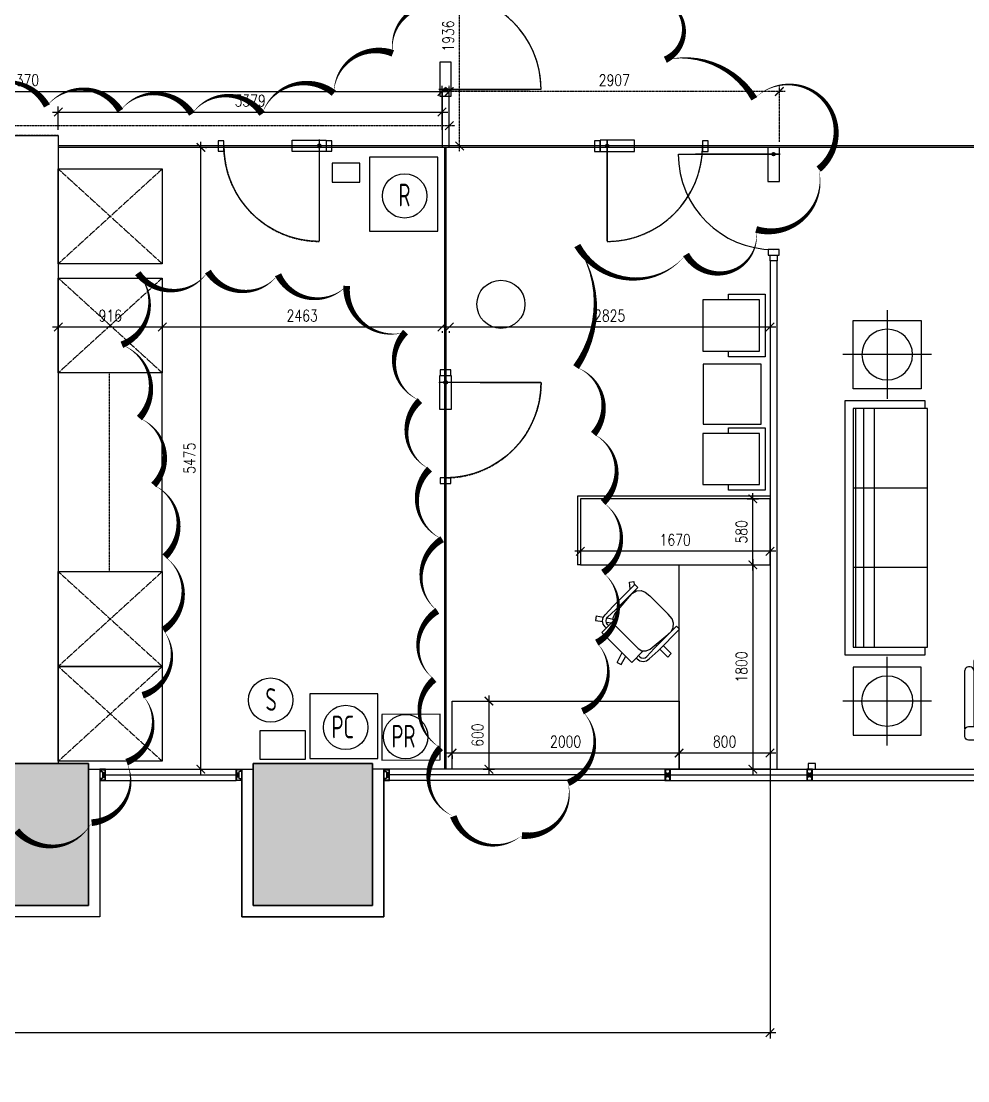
# Model space of a CAD drawing. Header units: millimetres. Extents: x 489570 to 664474, y -400689 to -233120.
# Drawn here: x 550442 to 558778, y -294593 to -285264 of the extents above; entities that cross this region are included whole.
import ezdxf

# ---------------------------------------------------------------- set-up
doc = ezdxf.new("R2010")
doc.units = ezdxf.units.MM
doc.header["$LTSCALE"] = 10
doc.header["$MEASUREMENT"] = 0
doc.linetypes.add('HIDDEN', pattern=[0.375, 0.25, -0.125])
for name, color, linetype in [('03AFP', 2, 'Continuous'), ('06ADS', 6, 'Continuous'), ('06APP', 1, 'HIDDEN'), ('07APP', 7, 'Continuous'), ('XREF BB LVL 3$0$DIMFUR-IN', 1, 'Continuous'), ('XREF BB LVL 3$0$X-WTC3-Level 3 segmented$0$COL', 7, 'Continuous'), ('XREF BB LVL 3$0$X-WTC3-Level 3 segmented$0$DMS', 7, 'Continuous'), ('XREF BB LVL 3$0$X-WTC3-Level 3 segmented$0$DOOR', 2, 'Continuous'), ('XREF BB LVL 3$0$X-WTC3-Level 3 segmented$0$HAT', 251, 'Continuous'), ('XREF BB LVL 3$0$X-WTC3-Level 3 segmented$0$WAL', 7, 'Continuous'), ('XREF WTC3 FPPP MAY09 1$0$PAR-low', 8, 'Continuous'), ('XREF WTC3 FPPP MAY09 1$0$X-WTC3-Level 3 segmented$0$PAR-FUL', 2, 'Continuous')]:
    doc.layers.add(name, color=color, linetype=linetype)
doc.styles.add('DIM', font='ROMANS.shx', dxfattribs={"width": 0.8})
doc.styles.add('XREF WTC3 FPPP MAY09 1$0$PTI', font='archstyl.shx', dxfattribs={"width": 0.75})
doc.dimstyles.new('DIM 50', dxfattribs={"dimscale": 50, "dimtxt": 2, "dimasz": 1.5, "dimexe": 1, "dimexo": 1, "dimgap": 1, "dimtad": 1, "dimdec": 0, "dimzin": 0, "dimdsep": 46, "dimtxsty": 'DIM', "dimblk": 'ARCHTICK', "dimcen": 0.09, "dimdle": 1, "dimclrd": 9, "dimclre": 9, "dimclrt": 3, "dimadec": 0, "dimazin": 0, "dimtfac": 1, "dimtdec": 0, "dimtix": 1, "dimtmove": 2, "dimatfit": 3, "dimldrblk": 'DOT', "dimfxl": 2, "dimtolj": 1, "dimtzin": 0, "dimarcsym": 0})

# ---------------------------------------------------------------- blocks, each defined once
blk = doc.blocks.new('XREF WTC3 FPPP MAY09 1$0$SOFA3')
at = {"color": 0, "linetype": 'ByBlock'}
for p, q in [((1050, 723.3), (-1050, 723.3)), ((-1050, 723.3), (-1050, 700)), ((-350, 723.3), (-350, 70)), ((350, 723.3), (350, 70)), ((1050, 700), (1050, 723.3)), ((1050, 256.7), (-1050, 256.7)), ((1050, 163.3), (-1050, 163.3)), ((1050, 93.3), (-1050, 93.3))]:
    blk.add_line(p, q, dxfattribs=at)
blk.add_lwpolyline([(1120, 700), (1120, 0), (-1120, 0), (-1120, 700), (-1050, 700), (-1050, 70), (1050, 70), (1050, 700)], close=True, dxfattribs=at)
blk = doc.blocks.new('XREF WTC3 FPPP MAY09 1$0$SF1')
at = {"layer": '03AFP', "linetype": 'ByBlock'}
for p, q in [((129.7, 368.3), (-293.6, 658.2)), ((-391.6, 631.7), (70.5, 315.3)), ((-391.6, 631.7), (70.5, 315.3)), ((-730.6, 136.6), (-268.5, -179.8)), ((-296.5, -254.2), (-719.8, 35.6))]:
    blk.add_line(p, q, dxfattribs=at)
at = {"layer": '03AFP'}
for p, q in [((-345.6, 638.9), (-338.1, 649.8)), ((-720.7, 91), (-728.1, 80.1))]:
    blk.add_line(p, q, dxfattribs=at)
at = {"layer": '03AFP', "linetype": 'ByBlock'}
for points in [[(-502.8, 610.9), (-751.4, 247.8, 0.414214), (-730.6, 136.6)], [(-301.5, -157.1, 0.008705), (-299.9, -154.9), (35.9, 335.6, 0.008705), (37.4, 338)], [(37.4, 338, -0.008705), (35.9, 335.6), (39, 340.2, -0.008705), (37.4, 338)], [(37.4, 338, 0.008705), (39, 340.2), (35.9, 335.6, 0.008705), (37.4, 338)], [(-301.5, -157.1, -0.008705), (-303.1, -159.5), (-299.9, -154.9, -0.008705), (-301.5, -157.1)]]:
    blk.add_lwpolyline(points, format="xyb", dxfattribs=at)
blk.add_lwpolyline([(186.7, 329.3, -0.414214), (195, 284.9), (-195, -284.9, -0.414214), (-239.5, -293.2), (-285.7, -261.5, -0.414214), (-294, -217.1), (96, 352.6, -0.414214), (140.5, 361)], format="xyb", close=True, dxfattribs=at)
at = {"layer": '03AFP'}
for centre, start, end in [((-311.7, 631.8), 55.60335, 145.60335), ((-319.2, 620.9), 145.60335, 235.60335), ((-694.3, 73), 55.60335, 145.60335), ((-701.7, 62.1), 145.60335, 235.60335)]:
    blk.add_arc(centre, 32, start, end, dxfattribs=at)
at = {"layer": '03AFP', "linetype": 'ByBlock'}
blk.add_arc((-436.8, 565.7), 80, 55.60335, 145.60335, dxfattribs=at)
blk = doc.blocks.new('XREF WTC3 FPPP MAY09 1$0$CORN')
at = {"layer": '03AFP', "color": 1}
for p, q in [((0, -390.4), (0, 390.4)), ((-390.4, 0), (390.4, 0))]:
    blk.add_line(p, q, dxfattribs=at)
at = {"layer": '03AFP'}
blk.add_lwpolyline([(-300, -300), (300, -300), (300, 300), (-300, 300)], close=True, dxfattribs=at)
blk.add_circle((0, 0), 223.3, dxfattribs=at)
blk = doc.blocks.new('XREF WTC3 FPPP MAY09 1$0$X-WTC3-Level 3 segmented$0$FRAME')
at = {"color": 1}
blk.add_lwpolyline([(-36.6, 263.2), (-36.6, -36.8), (63.4, -36.8), (63.4, 263.2)], close=True, dxfattribs=at)
at = {"const_width": 13}
blk.add_lwpolyline([(-46.6, 23.2), (853.4, 24)], dxfattribs=at)
at = {"color": 1}
blk.add_circle((13.4, 23.2), 15, dxfattribs=at)
blk.add_arc((13.4, 23.2), 840, 0.05288, 90, dxfattribs=at)
blk = doc.blocks.new('XREF WTC3 FPPP MAY09 1$0$X-WTC3-Level 3 segmented$0$P non F')
at = {"rotation": 180}
blk.add_blockref('XREF WTC3 FPPP MAY09 1$0$X-WTC3-Level 3 segmented$0$FRAME', (0, 30), dxfattribs=at)
blk = doc.blocks.new('XREF BB LVL 3$0$X-WTC3-Level 3 segmented$0$C125105')
at = {"layer": 'XREF BB LVL 3$0$X-WTC3-Level 3 segmented$0$HAT'}
blk.add_hatch(color=256, dxfattribs=at).paths.add_polyline_path([(-524.75, -1250), (525.25, -1250), (525.25, 0), (-524.75, 0)])
at = {"layer": 'XREF BB LVL 3$0$X-WTC3-Level 3 segmented$0$COL'}
blk.add_lwpolyline([(-524.75, -1250), (525.25, -1250), (525.25, 0), (-524.75, 0)], close=True, dxfattribs=at)
blk = doc.blocks.new('XREF BB LVL 3$0$X-WTC3-Level 3 segmented$0$STRU')
at = {"layer": 'XREF BB LVL 3$0$X-WTC3-Level 3 segmented$0$COL', "rotation": 90}
for p in [(-22400, -12500.25), (-22400, -15000.25)]:
    blk.add_blockref('XREF BB LVL 3$0$X-WTC3-Level 3 segmented$0$C125105', p, dxfattribs=at)
blk = doc.blocks.new('XREF BB LVL 3$0$X-WTC3-Level 3 segmented$0$Fra3')
for points in [[(0.434, 0.501), (0.434, 0.46), (0.364, 0.41), (0.364, 0.355), (0.636, 0.355), (0.636, 0.41), (0.566, 0.46), (0.566, 0.5), (1, 0.5), (1, 0), (0.189, 0), (0, 0), (0, 0.5), (0.434, 0.5)], [(0.811, 0.138), (0.861, 0.138), (0.861, 0.05), (0.95, 0.05), (0.95, 0.45), (0.686, 0.45), (0.686, 0.305), (0.314, 0.305), (0.314, 0.45), (0.05, 0.45), (0.05, 0.05), (0.139, 0.05), (0.139, 0.138), (0.189, 0.138)], [(0.811, 0), (0.811, 0.245), (0.189, 0.245), (0.189, 0)]]:
    blk.add_lwpolyline(points)
blk = doc.blocks.new('XREF BB LVL 3$0$X-WTC3-Level 3 segmented$0$fra2')
for points in [[(0.434, 0), (0, 0), (0, 0.5), (0.434, 0.5)], [(0.434, 0.501), (0.434, 0.46), (0.364, 0.41), (0.364, 0.355), (0.636, 0.355), (0.636, 0.41), (0.566, 0.46), (0.566, 0.5), (1, 0.5), (1, 0), (0.566, 0), (0.566, 0.04), (0.636, 0.09), (0.636, 0.145), (0.364, 0.145), (0.364, 0.09), (0.434, 0.04), (0.434, -0.001)]]:
    blk.add_lwpolyline(points)
blk.add_lwpolyline([(0.686, 0.305), (0.686, 0.45), (0.95, 0.45), (0.95, 0.05), (0.686, 0.05), (0.686, 0.195), (0.314, 0.195), (0.314, 0.05), (0.05, 0.05), (0.05, 0.45), (0.314, 0.45), (0.314, 0.305)], close=True)
blk = doc.blocks.new('K11')
for p, q in [((-96.8, 617.6), (-135.1, 606.1)), ((-134.8, 605.2), (-111.2, 526.1)), ((-96.8, 617.6), (-65.5, 526)), ((-199.1, 471.2), (-227.7, 465.6)), ((-199.1, 471.2), (-186.2, 471.2)), ((-186.2, 526.1), (-186.3, 382.5)), ((184.4, 525.9), (-186.2, 526.1)), ((184.3, 384.4), (184.4, 525.9)), ((199.7, 471), (184.4, 471)), ((199.7, 471), (228.3, 465.3)), ((299.5, 489.6), (248.3, 452)), ((323, 457.2), (299.5, 489.6)), ((-273.9, 396.3), (-279.3, 291.5)), ((-268.2, 424.8), (-273.9, 396.3)), ((-252, 449.5), (-268.2, 424.8)), ((-227.7, 465.6), (-252, 449.5)), ((-241, 413.5), (-244.3, 395.3)), ((-240.6, 299.3), (-244.3, 395.3)), ((-231.2, 428.2), (-241, 413.5)), ((-216.5, 437.9), (-231.2, 428.2)), ((-199.2, 441.3), (-216.5, 437.9)), ((-176.9, 390.8), (-206.2, 364.7)), ((-199.2, 441.3), (-186.3, 441.3)), ((-138.7, 399.8), (-176.9, 390.8)), ((139.1, 399.6), (-138.7, 399.8)), ((139.1, 399.6), (177.3, 390.6)), ((177.3, 390.6), (206.6, 364.4)), ((199.7, 441.1), (184.3, 441.1)), ((223.2, 433.6), (184.8, 405.4)), ((243.4, 402.4), (198.7, 371.5)), ((199.7, 441.1), (217, 437.7)), ((217, 437.7), (231.7, 427.9)), ((228.3, 465.3), (252.5, 449.2)), ((231.7, 427.9), (241.5, 413.3)), ((241, 299.1), (244.7, 395)), ((241.5, 413.3), (244.7, 395)), ((252.5, 449.2), (268.7, 424.5)), ((268.7, 424.5), (274.3, 396)), ((323, 457.2), (269.5, 420.3)), ((274.3, 396), (279.6, 291.2)), ((-279.3, 291.5), (-278.8, 22)), ((-240.8, 22), (-240.6, 299.3)), ((-219.8, 327.6), (-237.9, 129)), ((-206.2, 364.7), (-219.8, 327.6)), ((206.6, 364.4), (220.2, 327.4)), ((220.2, 327.4), (238.1, 128.7)), ((240.8, 21.7), (241, 299.1)), ((279.6, 291.2), (278.8, 21.7)), ((-279.2, 268.9), (-378.3, 268.9)), ((-378.3, 268.9), (-378.3, 225.8)), ((-378.3, 225.8), (-279.1, 225.7)), ((-225.2, 268.9), (-240.7, 268.9)), ((-240.7, 225.7), (-229.1, 225.7)), ((-237.9, 129), (-239.5, 89.2)), ((238.1, 128.7), (239.6, 88.9)), ((238.1, 128.7), (239.6, 88.9)), ((238.9, 107.6), (240.9, 106.1)), ((-278.8, 22), (-240.8, 22)), ((-239.5, 89.2), (-227.3, 51.6)), ((-227.3, 51.6), (-202.3, 21)), ((-202.3, 21), (-166.7, 3.7)), ((-166.7, 3.7), (-113.5, 0.1)), ((-113.5, 0.1), (113.5, -0.1)), ((166.7, 3.5), (113.5, -0.1)), ((202.3, 20.7), (166.7, 3.5)), ((227.4, 51.4), (202.3, 20.7)), ((239.6, 88.9), (227.4, 51.4)), ((240.8, 57), (231.5, 64.1)), ((278.8, 21.7), (240.8, 21.7)), ((302.2, 9.9), (278.8, 27.8)), ((279, 77.5), (326.7, 41.7)), ((326.7, 41.7), (302.2, 9.9))]:
    blk.add_line(p, q)
blk = doc.blocks.new('_ARCHTICK')
at = {"color": 0, "linetype": 'ByBlock', "const_width": 0.15}
blk.add_lwpolyline([(-0.5, -0.5), (0.5, 0.5)], dxfattribs=at)
blk = doc.blocks.new('*D85')
at = {"layer": '06APP', "color": 9, "lineweight": -2, "transparency": 16777216}
for p, q in [((557168.5, -285883), (554162, -285883)), ((554212, -285888.2), (554212, -285833)), ((557118.5, -286324.6), (557118.5, -285833))]:
    blk.add_line(p, q, dxfattribs=at)
at = {"layer": 'Defpoints', "color": 0, "transparency": 16777216}
for p in [(554212, -285883), (554212, -285938.2), (557118.5, -286374.6)]:
    blk.add_point(p, dxfattribs=at)
at = {"layer": '06APP', "color": 9, "lineweight": -2, "transparency": 16777216, "xscale": 75, "yscale": 75, "zscale": 75, "rotation": 180}
blk.add_blockref('_ARCHTICK', (554212, -285883), dxfattribs=at)
at = {"layer": '06APP', "color": 9, "lineweight": -2, "transparency": 16777216, "xscale": 75, "yscale": 75, "zscale": 75}
blk.add_blockref('_ARCHTICK', (557118.5, -285883), dxfattribs=at)
at = {"layer": '06APP', "color": 3, "transparency": 16777216, "insert": (555665.3, -285783), "char_height": 100, "attachment_point": 5, "style": 'DIM'}
blk.add_mtext('\\A1;2907', dxfattribs=at)
blk = doc.blocks.new('_DOT')
at = {"color": 0, "linetype": 'ByBlock'}
blk.add_line((-0.5, 0), (-1, 0), dxfattribs=at)
at = {"color": 0, "linetype": 'ByBlock', "const_width": 0.5}
blk.add_lwpolyline([(-0.25, 0, 1), (0.25, 0, 1)], format="xyb", close=True, dxfattribs=at)
blk = doc.blocks.new('*D86')
at = {"layer": '06APP', "color": 9, "lineweight": -2, "transparency": 16777216}
for p, q in [((554262, -286184.3), (540439.6, -286184.3)), ((540489.6, -286221.6), (540489.6, -286134.3)), ((554212, -286324.6), (554212, -286134.3))]:
    blk.add_line(p, q, dxfattribs=at)
at = {"layer": 'Defpoints', "color": 0, "transparency": 16777216}
for p in [(540489.6, -286184.3), (540489.6, -286271.6), (554212, -286374.6)]:
    blk.add_point(p, dxfattribs=at)
at = {"layer": '06APP', "color": 9, "lineweight": -2, "transparency": 16777216, "xscale": 75, "yscale": 75, "zscale": 75, "rotation": 180}
blk.add_blockref('_ARCHTICK', (540489.6, -286184.3), dxfattribs=at)
at = {"layer": '06APP', "color": 9, "lineweight": -2, "transparency": 16777216, "xscale": 75, "yscale": 75, "zscale": 75}
blk.add_blockref('_ARCHTICK', (554212, -286184.3), dxfattribs=at)
at = {"layer": '06APP', "color": 3, "transparency": 16777216, "insert": (547350.8, -286084.3), "char_height": 100, "attachment_point": 5, "style": 'DIM'}
blk.add_mtext('\\A1;13722', dxfattribs=at)
blk = doc.blocks.new('*D87')
at = {"layer": '06APP', "color": 9, "lineweight": -2, "transparency": 16777216}
for p, q in [((554291.2, -284427), (554252.7, -284427)), ((554302.7, -286412.6), (554302.7, -284377)), ((554270.9, -286362.6), (554252.7, -286362.6))]:
    blk.add_line(p, q, dxfattribs=at)
at = {"layer": 'Defpoints', "color": 0, "transparency": 16777216}
for p in [(554302.7, -284427), (554341.2, -284427), (554320.9, -286362.6)]:
    blk.add_point(p, dxfattribs=at)
at = {"layer": '06APP', "color": 9, "lineweight": -2, "transparency": 16777216, "xscale": 75, "yscale": 75, "zscale": 75}
for p, rotation in [((554302.7, -284427), 90), ((554302.7, -286362.6), 270)]:
    blk.add_blockref('_ARCHTICK', p, dxfattribs=dict(at, rotation=rotation))
at = {"layer": '06APP', "color": 3, "transparency": 16777216, "insert": (554202.7, -285394.8), "char_height": 100, "attachment_point": 5, "rotation": 90, "style": 'DIM'}
blk.add_mtext('\\A1;1936', dxfattribs=at)
blk = doc.blocks.new('*D108')
at = {"layer": '07APP', "color": 9, "lineweight": -2, "transparency": 16777216}
for p, q in [((552024.8, -291899.6), (552024.8, -286324.6)), ((552065.5, -286374.6), (552074.8, -286374.6)), ((552065.5, -291849.6), (552074.8, -291849.6))]:
    blk.add_line(p, q, dxfattribs=at)
at = {"layer": 'Defpoints', "color": 0, "transparency": 16777216}
for p in [(552015.5, -286374.6), (552024.8, -286374.6), (552015.5, -291849.6)]:
    blk.add_point(p, dxfattribs=at)
at = {"layer": '07APP', "color": 9, "lineweight": -2, "transparency": 16777216, "xscale": 75, "yscale": 75, "zscale": 75}
for p, rotation in [((552024.8, -286374.6), 90), ((552024.8, -291849.6), 270)]:
    blk.add_blockref('_ARCHTICK', p, dxfattribs=dict(at, rotation=rotation))
at = {"layer": '07APP', "color": 3, "transparency": 16777216, "insert": (551924.8, -289112.1), "char_height": 100, "attachment_point": 5, "rotation": 90, "style": 'DIM'}
blk.add_mtext('\\A1;5475', dxfattribs=at)
blk = doc.blocks.new('dot')
at = {"color": 2, "lineweight": -2}
for p, q in [((0, -20.65), (0, 20.65)), ((-20.65, 0), (20.65, 0))]:
    blk.add_line(p, q, dxfattribs=at)
at = {"const_width": 10}
blk.add_lwpolyline([(5, 0, 1), (-5, 0, 1)], format="xyb", close=True, dxfattribs=at)
blk = doc.blocks.new('*D109')
at = {"layer": '07APP', "color": 9, "lineweight": -2, "transparency": 16777216}
for p, q in [((551735, -287956.4), (550718.5, -287956.4)), ((550768.5, -287992.7), (550768.5, -288006.4)), ((551685, -287992.7), (551685, -288006.4))]:
    blk.add_line(p, q, dxfattribs=at)
at = {"layer": 'Defpoints', "color": 0, "transparency": 16777216}
for p in [(550768.5, -287942.7), (550768.5, -287956.4), (551685, -287942.7)]:
    blk.add_point(p, dxfattribs=at)
at = {"layer": '07APP', "color": 9, "lineweight": -2, "transparency": 16777216, "xscale": 75, "yscale": 75, "zscale": 75, "rotation": 180}
blk.add_blockref('_ARCHTICK', (550768.5, -287956.4), dxfattribs=at)
at = {"layer": '07APP', "color": 9, "lineweight": -2, "transparency": 16777216, "xscale": 75, "yscale": 75, "zscale": 75}
blk.add_blockref('_ARCHTICK', (551685, -287956.4), dxfattribs=at)
at = {"layer": '07APP', "color": 3, "transparency": 16777216, "insert": (551226.8, -287856.4), "char_height": 100, "attachment_point": 5, "style": 'DIM'}
blk.add_mtext('\\A1;916', dxfattribs=at)
blk = doc.blocks.new('*D110')
at = {"layer": '07APP', "color": 9, "lineweight": -2, "transparency": 16777216}
for p, q in [((554198, -287956.4), (551635, -287956.4)), ((551685, -287992.7), (551685, -288006.4)), ((554148, -287992.7), (554148, -288006.4))]:
    blk.add_line(p, q, dxfattribs=at)
at = {"layer": 'Defpoints', "color": 0, "transparency": 16777216}
for p in [(551685, -287942.7), (551685, -287956.4), (554148, -287942.7)]:
    blk.add_point(p, dxfattribs=at)
at = {"layer": '07APP', "color": 9, "lineweight": -2, "transparency": 16777216, "xscale": 75, "yscale": 75, "zscale": 75, "rotation": 180}
blk.add_blockref('_ARCHTICK', (551685, -287956.4), dxfattribs=at)
at = {"layer": '07APP', "color": 9, "lineweight": -2, "transparency": 16777216, "xscale": 75, "yscale": 75, "zscale": 75}
blk.add_blockref('_ARCHTICK', (554148, -287956.4), dxfattribs=at)
at = {"layer": '07APP', "color": 3, "transparency": 16777216, "insert": (552916.5, -287856.4), "char_height": 100, "attachment_point": 5, "style": 'DIM'}
blk.add_mtext('\\A1;2463', dxfattribs=at)
blk = doc.blocks.new('*D111')
at = {"layer": '07APP', "color": 9, "lineweight": -2, "transparency": 16777216}
for p, q in [((557086.5, -287956.4), (554162, -287956.4)), ((554212, -287992.7), (554212, -288006.4)), ((557036.5, -287992.7), (557036.5, -288006.4))]:
    blk.add_line(p, q, dxfattribs=at)
at = {"layer": 'Defpoints', "color": 0, "transparency": 16777216}
for p in [(554212, -287942.7), (554212, -287956.4), (557036.5, -287942.7)]:
    blk.add_point(p, dxfattribs=at)
at = {"layer": '07APP', "color": 9, "lineweight": -2, "transparency": 16777216, "xscale": 75, "yscale": 75, "zscale": 75, "rotation": 180}
blk.add_blockref('_ARCHTICK', (554212, -287956.4), dxfattribs=at)
at = {"layer": '07APP', "color": 9, "lineweight": -2, "transparency": 16777216, "xscale": 75, "yscale": 75, "zscale": 75}
blk.add_blockref('_ARCHTICK', (557036.5, -287956.4), dxfattribs=at)
at = {"layer": '07APP', "color": 3, "transparency": 16777216, "insert": (555624.3, -287856.4), "char_height": 100, "attachment_point": 5, "style": 'DIM'}
blk.add_mtext('\\A1;2825', dxfattribs=at)
blk = doc.blocks.new('*D112')
at = {"layer": '07APP', "color": 9, "lineweight": -2, "transparency": 16777216}
for p, q in [((556286.5, -291707), (554186.5, -291707)), ((554236.5, -291729.6), (554236.5, -291757)), ((556236.5, -291729.6), (556236.5, -291757))]:
    blk.add_line(p, q, dxfattribs=at)
at = {"layer": 'Defpoints', "color": 0, "transparency": 16777216}
for p in [(554236.5, -291679.6), (554236.5, -291707), (556236.5, -291679.6)]:
    blk.add_point(p, dxfattribs=at)
at = {"layer": '07APP', "color": 9, "lineweight": -2, "transparency": 16777216, "xscale": 75, "yscale": 75, "zscale": 75, "rotation": 180}
blk.add_blockref('_ARCHTICK', (554236.5, -291707), dxfattribs=at)
at = {"layer": '07APP', "color": 9, "lineweight": -2, "transparency": 16777216, "xscale": 75, "yscale": 75, "zscale": 75}
blk.add_blockref('_ARCHTICK', (556236.5, -291707), dxfattribs=at)
at = {"layer": '07APP', "color": 3, "transparency": 16777216, "insert": (555236.5, -291607), "char_height": 100, "attachment_point": 5, "style": 'DIM'}
blk.add_mtext('\\A1;2000', dxfattribs=at)
blk = doc.blocks.new('*D113')
at = {"layer": '07APP', "color": 9, "lineweight": -2, "transparency": 16777216}
for p, q in [((554561.1, -291199.6), (554561.1, -291899.6)), ((554510.4, -291249.6), (554611.1, -291249.6)), ((554510.4, -291849.6), (554611.1, -291849.6))]:
    blk.add_line(p, q, dxfattribs=at)
at = {"layer": 'Defpoints', "color": 0, "transparency": 16777216}
for p in [(554460.4, -291249.6), (554460.4, -291849.6), (554561.1, -291849.6)]:
    blk.add_point(p, dxfattribs=at)
at = {"layer": '07APP', "color": 9, "lineweight": -2, "transparency": 16777216, "xscale": 75, "yscale": 75, "zscale": 75}
for p, rotation in [((554561.1, -291249.6), 90), ((554561.1, -291849.6), 270)]:
    blk.add_blockref('_ARCHTICK', p, dxfattribs=dict(at, rotation=rotation))
at = {"layer": '07APP', "color": 3, "transparency": 16777216, "insert": (554461.1, -291549.6), "char_height": 100, "attachment_point": 5, "rotation": 90, "style": 'DIM'}
blk.add_mtext('\\A1;600', dxfattribs=at)
blk = doc.blocks.new('*D114')
at = {"layer": '07APP', "color": 9, "lineweight": -2, "transparency": 16777216}
for p, q in [((556885.4, -289999.6), (556885.4, -291899.6)), ((556834.7, -290049.6), (556935.4, -290049.6)), ((556834.7, -291849.6), (556935.4, -291849.6))]:
    blk.add_line(p, q, dxfattribs=at)
at = {"layer": 'Defpoints', "color": 0, "transparency": 16777216}
for p in [(556784.7, -290049.6), (556784.7, -291849.6), (556885.4, -291849.6)]:
    blk.add_point(p, dxfattribs=at)
at = {"layer": '07APP', "color": 9, "lineweight": -2, "transparency": 16777216, "xscale": 75, "yscale": 75, "zscale": 75}
for p, rotation in [((556885.4, -290049.6), 90), ((556885.4, -291849.6), 270)]:
    blk.add_blockref('_ARCHTICK', p, dxfattribs=dict(at, rotation=rotation))
at = {"layer": '07APP', "color": 3, "transparency": 16777216, "insert": (556785.4, -290949.6), "char_height": 100, "attachment_point": 5, "rotation": 90, "style": 'DIM'}
blk.add_mtext('\\A1;1800', dxfattribs=at)
blk = doc.blocks.new('*D115')
at = {"layer": '07APP', "color": 9, "lineweight": -2, "transparency": 16777216}
for p, q in [((557086.5, -291707), (556186.5, -291707)), ((556236.5, -291729.6), (556236.5, -291757)), ((557036.5, -291729.6), (557036.5, -291757))]:
    blk.add_line(p, q, dxfattribs=at)
at = {"layer": 'Defpoints', "color": 0, "transparency": 16777216}
for p in [(556236.5, -291679.6), (556236.5, -291707), (557036.5, -291679.6)]:
    blk.add_point(p, dxfattribs=at)
at = {"layer": '07APP', "color": 9, "lineweight": -2, "transparency": 16777216, "xscale": 75, "yscale": 75, "zscale": 75, "rotation": 180}
blk.add_blockref('_ARCHTICK', (556236.5, -291707), dxfattribs=at)
at = {"layer": '07APP', "color": 9, "lineweight": -2, "transparency": 16777216, "xscale": 75, "yscale": 75, "zscale": 75}
blk.add_blockref('_ARCHTICK', (557036.5, -291707), dxfattribs=at)
at = {"layer": '07APP', "color": 3, "transparency": 16777216, "insert": (556636.5, -291607), "char_height": 100, "attachment_point": 5, "style": 'DIM'}
blk.add_mtext('\\A1;800', dxfattribs=at)
blk = doc.blocks.new('*D116')
at = {"layer": '07APP', "color": 9, "lineweight": -2, "transparency": 16777216}
for p, q in [((557086.5, -289930.8), (555316.5, -289930.8)), ((555366.5, -289953.3), (555366.5, -289980.8)), ((557036.5, -289953.3), (557036.5, -289980.8))]:
    blk.add_line(p, q, dxfattribs=at)
at = {"layer": 'Defpoints', "color": 0, "transparency": 16777216}
for p in [(555366.5, -289903.3), (555366.5, -289930.8), (557036.5, -289903.3)]:
    blk.add_point(p, dxfattribs=at)
at = {"layer": '07APP', "color": 9, "lineweight": -2, "transparency": 16777216, "xscale": 75, "yscale": 75, "zscale": 75, "rotation": 180}
blk.add_blockref('_ARCHTICK', (555366.5, -289930.8), dxfattribs=at)
at = {"layer": '07APP', "color": 9, "lineweight": -2, "transparency": 16777216, "xscale": 75, "yscale": 75, "zscale": 75}
blk.add_blockref('_ARCHTICK', (557036.5, -289930.8), dxfattribs=at)
at = {"layer": '07APP', "color": 3, "transparency": 16777216, "insert": (556201.5, -289830.8), "char_height": 100, "attachment_point": 5, "style": 'DIM'}
blk.add_mtext('\\A1;1670', dxfattribs=at)
blk = doc.blocks.new('*D117')
at = {"layer": '07APP', "color": 9, "lineweight": -2, "transparency": 16777216}
for p, q in [((556834.7, -289469.6), (556935.4, -289469.6)), ((556885.4, -290099.6), (556885.4, -289419.6)), ((556834.7, -290049.6), (556935.4, -290049.6))]:
    blk.add_line(p, q, dxfattribs=at)
at = {"layer": 'Defpoints', "color": 0, "transparency": 16777216}
for p in [(556784.7, -289469.6), (556885.4, -289469.6), (556784.7, -290049.6)]:
    blk.add_point(p, dxfattribs=at)
at = {"layer": '07APP', "color": 9, "lineweight": -2, "transparency": 16777216, "xscale": 75, "yscale": 75, "zscale": 75}
for p, rotation in [((556885.4, -289469.6), 90), ((556885.4, -290049.6), 270)]:
    blk.add_blockref('_ARCHTICK', p, dxfattribs=dict(at, rotation=rotation))
at = {"layer": '07APP', "color": 3, "transparency": 16777216, "insert": (556785.4, -289759.6), "char_height": 100, "attachment_point": 5, "rotation": 90, "style": 'DIM'}
blk.add_mtext('\\A1;580', dxfattribs=at)
blk = doc.blocks.new('*D118')
at = {"layer": '07APP', "color": 9, "lineweight": -2, "transparency": 16777216}
for p, q in [((550768.5, -286221.6), (550768.5, -286013.6)), ((554148, -286221.6), (554148, -286013.6)), ((550718.5, -286063.6), (554198, -286063.6))]:
    blk.add_line(p, q, dxfattribs=at)
at = {"layer": 'Defpoints', "color": 0, "transparency": 16777216}
for p in [(554148, -286063.6), (550768.5, -286271.6), (554148, -286271.6)]:
    blk.add_point(p, dxfattribs=at)
at = {"layer": '07APP', "color": 9, "lineweight": -2, "transparency": 16777216, "xscale": 75, "yscale": 75, "zscale": 75, "rotation": 180}
blk.add_blockref('_ARCHTICK', (550768.5, -286063.6), dxfattribs=at)
at = {"layer": '07APP', "color": 9, "lineweight": -2, "transparency": 16777216, "xscale": 75, "yscale": 75, "zscale": 75}
blk.add_blockref('_ARCHTICK', (554148, -286063.6), dxfattribs=at)
at = {"layer": '07APP', "color": 3, "transparency": 16777216, "insert": (552458.3, -285963.6), "char_height": 100, "attachment_point": 5, "style": 'DIM'}
blk.add_mtext('\\A1;3379', dxfattribs=at)
blk = doc.blocks.new('*D119')
at = {"layer": '07APP', "color": 9, "lineweight": -2, "transparency": 16777216}
for p, q in [((546728.3, -285882.9), (554198, -285882.9)), ((546778.3, -286221.6), (546778.3, -285832.9)), ((554148, -286221.6), (554148, -285832.9))]:
    blk.add_line(p, q, dxfattribs=at)
at = {"layer": 'Defpoints', "color": 0, "transparency": 16777216}
for p in [(554148, -285882.9), (546778.3, -286271.6), (554148, -286271.6)]:
    blk.add_point(p, dxfattribs=at)
at = {"layer": '07APP', "color": 9, "lineweight": -2, "transparency": 16777216, "xscale": 75, "yscale": 75, "zscale": 75, "rotation": 180}
blk.add_blockref('_ARCHTICK', (546778.3, -285882.9), dxfattribs=at)
at = {"layer": '07APP', "color": 9, "lineweight": -2, "transparency": 16777216, "xscale": 75, "yscale": 75, "zscale": 75}
blk.add_blockref('_ARCHTICK', (554148, -285882.9), dxfattribs=at)
at = {"layer": '07APP', "color": 3, "transparency": 16777216, "insert": (550463.1, -285782.9), "char_height": 100, "attachment_point": 5, "style": 'DIM'}
blk.add_mtext('\\A1;7370', dxfattribs=at)
blk = doc.blocks.new('*D120')
at = {"layer": '03AFP', "color": 9, "lineweight": -2, "transparency": 16777216}
for p, q in [((557036.5, -290455.4), (557036.5, -294218.8)), ((540623.6, -291130.8), (540623.6, -294218.8)), ((540573.6, -294168.8), (557086.5, -294168.8))]:
    blk.add_line(p, q, dxfattribs=at)
at = {"layer": 'Defpoints', "color": 0, "transparency": 16777216}
for p in [(557036.5, -290405.4), (540623.6, -291080.8), (557036.5, -294168.8)]:
    blk.add_point(p, dxfattribs=at)
at = {"layer": '03AFP', "color": 9, "lineweight": -2, "transparency": 16777216, "xscale": 75, "yscale": 75, "zscale": 75, "rotation": 180}
blk.add_blockref('_ARCHTICK', (540623.6, -294168.8), dxfattribs=at)
at = {"layer": '03AFP', "color": 9, "lineweight": -2, "transparency": 16777216, "xscale": 75, "yscale": 75, "zscale": 75}
blk.add_blockref('_ARCHTICK', (557036.5, -294168.8), dxfattribs=at)
at = {"layer": '03AFP', "color": 3, "transparency": 16777216, "insert": (548830.1, -294068.8), "char_height": 100, "attachment_point": 5, "style": 'DIM'}
blk.add_mtext('\\A1;16413', dxfattribs=at)

msp = doc.modelspace()

# ---------------------------------------------------------------- linework, layer by layer
msp.add_line((554148, -285865.4), (554180, -285865.4))
msp.add_lwpolyline([(557036.5, -287374.6), (557036.5, -291849.6), (557100.5, -291849.6), (557100.5, -287374.6)], close=True)
msp.add_lwpolyline([(557036.5, -287374.6), (557036.5, -291849.6), (557100.5, -291849.6), (557100.5, -287374.6)], close=True)
at = {"layer": '03AFP', "color": 1, "linetype": 'HIDDEN'}
for p, q in [((550768.5, -286564.8), (551685, -287399.7)), ((551685, -286564.8), (550768.5, -287399.7)), ((550768.5, -287525.2), (551685, -288360.2)), ((551685, -287525.2), (550768.5, -288360.2)), ((551220.8, -290109.6), (551220.8, -288360.2)), ((550768.5, -290109.6), (551685, -290944.6)), ((551685, -290109.6), (550768.5, -290944.6)), ((550768.5, -290944.6), (551685, -291779.5)), ((551685, -290944.6), (550768.5, -291779.5))]:
    msp.add_line(p, q, dxfattribs=at)
at = {"layer": '03AFP'}
for p, q in [((557036.5, -289444.6), (555341.5, -289444.6)), ((555341.5, -289444.6), (555341.5, -290049.6))]:
    msp.add_line(p, q, dxfattribs=at)
for points in [[(553510.3, -287112.5), (554110.3, -287112.5), (554110.3, -286462.5), (553510.3, -286462.5)], [(551685, -287399.7), (550768.5, -287399.7), (550768.5, -286564.8), (551685, -286564.8)], [(553424.5, -286513.6), (553180, -286513.6), (553180, -286681.6), (553424.5, -286681.6)], [(551685, -288360.2), (550768.5, -288360.2), (550768.5, -287525.2), (551685, -287525.2)], [(556944.4, -288167.9), (556944.4, -287717.9), (556444.4, -287717.9), (556444.4, -288167.9), (556944.4, -288167.9), (556944.4, -287717.9), (556669.4, -287717.9), (556669.4, -287667.9), (556994.4, -287667.9), (556994.4, -288217.9), (556669.4, -288217.9), (556669.4, -288167.9), (556944.4, -288167.9)], [(556447.2, -288811.2), (556957.1, -288811.2), (556957.1, -288282), (556447.2, -288282)], [(551685, -288360.2), (550768.5, -288360.2), (550768.5, -290109.6), (551685, -290109.6)], [(556944.4, -289343.8), (556944.4, -288893.8), (556444.4, -288893.8), (556444.4, -289343.8), (556944.4, -289343.8), (556944.4, -288893.8), (556669.4, -288893.8), (556669.4, -288843.8), (556994.4, -288843.8), (556994.4, -289393.8), (556669.4, -289393.8), (556669.4, -289343.8), (556944.4, -289343.8)], [(555366.5, -290049.6), (557036.5, -290049.6), (557036.5, -289469.6), (555366.5, -289469.6)], [(551685, -290944.6), (550768.5, -290944.6), (550768.5, -290109.6), (551685, -290109.6)], [(556236.5, -290049.6), (557036.5, -290049.6), (557036.5, -291849.6), (556236.5, -291849.6)], [(551685, -291779.5), (550768.5, -291779.5), (550768.5, -290944.6), (551685, -290944.6)], [(552984.3, -291756), (553583.4, -291756), (553583.4, -291185.7), (552984.3, -291185.7)], [(554236.5, -291249.6), (556236.5, -291249.6), (556236.5, -291849.6), (554236.5, -291849.6)], [(553617.9, -291769), (554132.9, -291766.1), (554132.9, -291366.1), (553617.9, -291369)], [(552544.5, -291760.3), (552944.8, -291760.3), (552944.8, -291510.6), (552544.5, -291510.6)]]:
    msp.add_lwpolyline(points, close=True, dxfattribs=at)
for centre, radius in [((553818.8, -286802.2), 195.4), ((554666.8, -287756.5), 211.8), ((552639.1, -291240.8), 195.4), ((553300, -291481.6), 195.4), ((553827.9, -291563.3), 195.4)]:
    msp.add_circle(centre, radius, dxfattribs=at)
at = {"layer": '06ADS', "color": 2}
for points in [[(552177.8, -286316.6), (552177.8, -286408.6), (552227.8, -286408.6), (552227.8, -286316.6)], [(553127.8, -286316.6), (553127.8, -286408.6), (553177.8, -286408.6), (553177.8, -286316.6)]]:
    msp.add_lwpolyline(points, close=True, dxfattribs=at)
at = {"layer": '06APP'}
for p, q in [((554148, -285865.4), (554180, -285865.4)), ((554148, -285865.4), (554148, -286374.6)), ((554212, -286374.6), (554212, -285865.4)), ((550768.5, -286271.6), (546778.3, -286271.6)), ((550768.5, -286271.6), (550768.5, -291799.6)), ((557454.9, -286362.6), (550768.5, -286362.6)), ((557454.9, -286374.6), (550768.5, -286374.6)), ((554174, -291849.6), (554174, -286374.6)), ((554186, -291849.6), (554186, -286374.6)), ((554212, -289283.3), (554148, -289283.3)), ((554212, -289283.3), (554148, -289283.3))]:
    msp.add_line(p, q, dxfattribs=at)
at = {"layer": '06APP', "color": 4, "linetype": 'Continuous'}
for points in [[(555986.1, -285058.7, 0, 60, -0.809678), (556114.4, -285603.2, 0, 60, 0), (556114.4, -285603.2, 0, 60, -0.322747), (556898.3, -285947.1, 0, 60, 0), (556898.3, -285947.1, 0, 60, -1.056709), (557464.9, -286566.5, 0, 60, 0), (557464.9, -286566.5, 0, 60, -0.572868), (556914.3, -287097.6, 0, 60, 0), (556914.3, -287097.6, 0, 0, 0)], [(549995.8, -285939.7, 0, 60, -0.520567), (550669.4, -286009.8, 0, 60, 0), (550669.4, -286009.8, 0, 60, -0.520567), (551314.9, -286051.9, 0, 60, 0), (551314.9, -286051.9, 0, 60, -0.520567), (551946.4, -286080, 0, 60, 0), (551946.4, -286080, 0, 60, -0.520567), (552563.9, -286080, 0, 60, 0), (552563.9, -286080, 0, 60, -0.520567), (553195.4, -285897.7, 0, 60, 0), (553195.4, -285897.7, 0, 60, -0.520567), (553714.6, -285547.1, 0, 60, 0), (553714.6, -285547.1, 0, 60, -0.520567), (554149.7, -285126.4, 0, 60, 0)], [(556914.3, -287097.6, 0, 60, 0), (556914.3, -287097.6, 0, 60, -0.834667), (556296.8, -287318.3, 0, 60, 0), (556296.8, -287318.3, 0, 60, -0.529581), (555339.8, -287239.1, 0, 60, 0), (555339.8, -287239.1, 0, 60, -0.30675), (555328.5, -288309.7, 0, 60, 0), (555328.5, -288309.7, 0, 60, -0.520567), (555482.8, -288898.6, 0, 60, 0), (555482.8, -288898.6, 0, 60, -0.520567), (555567, -289501.6, 0, 60, 0), (555567, -289501.6, 0, 60, -0.520567), (555567, -290118.7, 0, 60, 0), (555567, -290118.7, 0, 60, -0.520567), (555510.9, -290735.7, 0, 60, 0), (555510.9, -290735.7, 0, 60, -0.520567), (555384.6, -291338.7, 0, 60, 0), (555384.6, -291338.7, 0, 60, -0.520567), (555258.3, -291969.7, 0, 60, 0), (555258.3, -291969.7, 0, 60, -0.520567), (554851.3, -292432.5, 0, 60, 0), (554851.3, -292432.5, 0, 60, -0.520567), (554247.9, -292264.2, 0, 60, 0), (554247.9, -292264.2, 0, 60, -0.520567), (554135.6, -291661.2, 0, 60, 0), (554135.6, -291661.2, 0, 60, -0.520567), (554079.5, -291058.2, 0, 60, 0), (554079.5, -291058.2, 0, 60, -0.520567), (554107.6, -290455.2, 0, 60, 0), (554107.6, -290455.2, 0, 60, -0.520567), (554149.7, -289824.2, 0, 60, 0), (554149.7, -289824.2, 0, 60, -0.520567), (554037.4, -289207.2, 0, 60, 0), (554037.4, -289207.2, 0, 60, -0.520567), (553953.2, -288604.2, 0, 60, 0), (553953.2, -288604.2, 0, 60, -0.520567), (553826.9, -288001.2, 0, 60, 0), (553826.9, -288001.2, 0, 60, -0.520567), (553307.7, -287594.5, 0, 60, 0), (553307.7, -287594.5, 0, 60, -0.520567), (552704.2, -287496.3, 0, 60, 0), (552704.2, -287496.3, 0, 60, -0.520567), (552086.8, -287468.3, 0, 60, 0), (552086.8, -287468.3, 0, 60, -0.520567), (551469.3, -287482.3, 0, 60, 0), (551469.3, -287482.3, 0, 60, -0.520567), (551328.9, -288113.3, 0, 60, 0), (551328.9, -288113.3, 0, 60, -0.520567), (551483.3, -288758.4, 0, 60, 0), (551483.3, -288758.4, 0, 60, -0.520567), (551609.6, -289347.4, 0, 60, 0), (551609.6, -289347.4, 0, 60, -0.520567), (551707.9, -289978.4, 0, 60, 0), (551707.9, -289978.4, 0, 60, -0.520567), (551693.8, -290623.5, 0, 60, 0), (551693.8, -290623.5, 0, 60, -0.520567), (551511.4, -291198.5, 0, 60, 0), (551511.4, -291198.5, 0, 60, -0.520567), (551371, -291787.4, 0, 60, 0), (551371, -291787.4, 0, 60, -0.520567), (551062.3, -292320.3, 0, 60, 0), (551062.3, -292320.3, 0, 60, -0.520567), (550402.7, -292390.4, 0, 60, 0)]]:
    msp.add_lwpolyline(points, format="xyseb", dxfattribs=at)
at = {"layer": '06APP', "const_width": 13}
for points in [[(553067.9, -286302.6), (553067, -287202.6)], [(555601.7, -286302.6), (555602.6, -287202.6)], [(554120, -288443.9), (555020, -288444.7)]]:
    msp.add_lwpolyline(points, dxfattribs=at)
at = {"layer": '06APP'}
for points in [[(552827.8, -286312.6), (553127.8, -286312.6), (553127.8, -286412.6), (552827.8, -286412.6)], [(555841.8, -286312.6), (555541.8, -286312.6), (555541.8, -286412.6), (555841.8, -286412.6)], [(554130, -288683.9), (554130, -288383.9), (554230, -288383.9), (554230, -288683.9)]]:
    msp.add_lwpolyline(points, close=True, dxfattribs=at)
for centre in [(553067.8, -286362.6), (555601.8, -286362.6), (554180, -288443.9)]:
    msp.add_circle(centre, 15, dxfattribs=at)
for centre, start, end in [((553067.8, -286362.6), 180, 269.94712), ((555601.8, -286362.6), 270.05288, 0), ((554180, -288443.9), 270, 359.94712)]:
    msp.add_arc(centre, 840, start, end, dxfattribs=at)
at = {"layer": '07APP'}
for p, q in [((554148, -285865.4), (554148, -286374.6)), ((554212, -286374.6), (554212, -285865.4)), ((546778.3, -286271.6), (550768.5, -286271.6)), ((550768.5, -286271.6), (550768.5, -291799.6)), ((554174, -291849.6), (554174, -286374.6)), ((554186, -291849.6), (554186, -286374.6)), ((555366.5, -290049.6), (555341.5, -290049.6))]:
    msp.add_line(p, q, dxfattribs=at)
at = {"layer": '07APP', "color": 6}
for p, q in [((559404.9, -286362.6), (550768.5, -286362.6)), ((559404.9, -286374.6), (550768.5, -286374.6))]:
    msp.add_line(p, q, dxfattribs=at)
at = {"layer": '07APP'}
for points in [[(557100.5, -287374.6), (557036.5, -287374.6), (557036.5, -287324.6), (557100.5, -287324.6)], [(557436.9, -291799.6), (557372.9, -291799.6), (557372.9, -291849.6), (557436.9, -291849.6)]]:
    msp.add_lwpolyline(points, close=True, dxfattribs=at)
at = {"layer": 'XREF BB LVL 3$0$DIMFUR-IN', "color": 1}
for p, q in [((551174.7, -291849.6), (551684.7, -291849.6)), ((551184.7, -291849.6), (551184.7, -291849.6))]:
    msp.add_line(p, q, dxfattribs=at)
at = {"layer": 'XREF BB LVL 3$0$X-WTC3-Level 3 segmented$0$DOOR'}
for p, q in [((551184.7, -291849.6), (552334.7, -291849.6)), ((556109.7, -291849.6), (553685, -291849.6)), ((556159.7, -291849.6), (557360.2, -291849.6)), ((557410.2, -291849.6), (559860.2, -291849.6)), ((551184.7, -291949.6), (552334.7, -291949.6)), ((556109.7, -291949.6), (553685, -291949.6)), ((556159.7, -291949.6), (557360.2, -291949.6)), ((557410.2, -291949.6), (559860.2, -291949.6))]:
    msp.add_line(p, q, dxfattribs=at)
at = {"layer": 'XREF BB LVL 3$0$X-WTC3-Level 3 segmented$0$DOOR', "color": 4}
for p, q in [((551170.2, -291899.6), (552349.2, -291899.6)), ((556124.2, -291899.6), (553670.5, -291899.6)), ((556145.2, -291899.6), (557374.7, -291899.6)), ((557395.7, -291899.6), (559874.7, -291899.6))]:
    msp.add_line(p, q, dxfattribs=at)
at = {"layer": 'XREF BB LVL 3$0$X-WTC3-Level 3 segmented$0$WAL'}
for points in [[(551034.7, -291849.6), (551134.7, -291849.6), (551134.7, -293149.6), (549884.7, -293149.6), (549884.7, -291849.6), (549984.7, -291849.6)], [(553634.7, -291849.6), (553634.7, -293149.6), (552384.7, -293149.6), (552384.7, -291849.6), (552484.7, -291849.6)], [(552384.7, -291849.6), (552384.7, -293149.6), (553634.7, -293149.6), (553634.7, -291849.6), (553534.7, -291849.6)]]:
    msp.add_lwpolyline(points, dxfattribs=at)
for radius, end in [(9310, 0.55389), (10120, 0.50955)]:
    msp.add_arc((550509.7, -293139.6), radius, 270, end, dxfattribs=at)
at = {"layer": 'XREF WTC3 FPPP MAY09 1$0$X-WTC3-Level 3 segmented$0$PAR-FUL'}
for points in [[(555491.8, -286411.2), (555541.8, -286411.2), (555541.8, -286317.2), (555491.8, -286317.2)], [(556441.8, -286411.2), (556491.8, -286411.2), (556491.8, -286317.2), (556441.8, -286317.2)], [(557021.5, -287274.6), (557021.5, -287324.6), (557115.5, -287324.6), (557115.5, -287274.6)], [(554227, -288383.9), (554227, -288333.9), (554133, -288333.9), (554133, -288383.9)], [(554227, -289333.9), (554227, -289283.9), (554133, -289283.9), (554133, -289333.9)]]:
    msp.add_lwpolyline(points, close=True, dxfattribs=at)

# ---------------------------------------------------------------- block references
at = {"layer": '03AFP', "xscale": -1, "rotation": 90}
msp.add_blockref('XREF WTC3 FPPP MAY09 1$0$CORN', (558068.3, -288199.2), dxfattribs=at)
at = {"layer": '03AFP'}
for name, p, rotation in [('XREF WTC3 FPPP MAY09 1$0$SOFA3', (557698.7, -289724.4), 270), ('K11', (556058.4, -290404.7), 135.0322052340918), ('XREF WTC3 FPPP MAY09 1$0$CORN', (558068.3, -291249.6), 90)]:
    msp.add_blockref(name, p, dxfattribs=dict(at, rotation=rotation))
at = {"layer": '06ADS'}
msp.add_blockref('XREF WTC3 FPPP MAY09 1$0$X-WTC3-Level 3 segmented$0$P non F', (557081.9, -286441.4), dxfattribs=at)
at = {"layer": '06APP'}
msp.add_blockref('XREF WTC3 FPPP MAY09 1$0$X-WTC3-Level 3 segmented$0$FRAME', (554166.6, -285888.6), dxfattribs=at)
at = {"layer": '06APP', "xscale": -1, "rotation": 270}
msp.add_blockref('XREF WTC3 FPPP MAY09 1$0$X-WTC3-Level 3 segmented$0$P non F', (553061, -286349.2), dxfattribs=at)
at = {"layer": '06APP', "rotation": 90}
msp.add_blockref('XREF WTC3 FPPP MAY09 1$0$X-WTC3-Level 3 segmented$0$P non F', (555608.6, -286349.2), dxfattribs=at)
at = {"layer": '06APP', "xscale": -1}
msp.add_blockref('XREF WTC3 FPPP MAY09 1$0$X-WTC3-Level 3 segmented$0$P non F', (554166.6, -288450.7), dxfattribs=at)
at = {"layer": '07APP'}
for p, rotation in [((554166.6, -285858.6), 180), ((555608.6, -286349.2), 90.00000000000001)]:
    msp.add_blockref('XREF WTC3 FPPP MAY09 1$0$X-WTC3-Level 3 segmented$0$P non F', p, dxfattribs=dict(at, rotation=rotation))
at = {"layer": '07APP', "xscale": -1, "rotation": 270}
msp.add_blockref('XREF WTC3 FPPP MAY09 1$0$X-WTC3-Level 3 segmented$0$P non F', (553061, -286349.2), dxfattribs=at)
at = {"layer": '07APP', "xscale": -1}
msp.add_blockref('XREF WTC3 FPPP MAY09 1$0$X-WTC3-Level 3 segmented$0$P non F', (554166.6, -288450.7), dxfattribs=at)
at = {"layer": 'XREF BB LVL 3$0$X-WTC3-Level 3 segmented$0$COL', "xscale": -1, "rotation": 180}
for p in [(550509.5, -293049.6), (553009.5, -293049.6)]:
    msp.add_blockref('XREF BB LVL 3$0$X-WTC3-Level 3 segmented$0$C125105', p, dxfattribs=at)
at = {"layer": 'XREF BB LVL 3$0$X-WTC3-Level 3 segmented$0$DMS', "rotation": 90}
msp.add_blockref('XREF BB LVL 3$0$X-WTC3-Level 3 segmented$0$STRU', (538009.7, -270649.6), dxfattribs=at)
at = {"layer": 'XREF BB LVL 3$0$X-WTC3-Level 3 segmented$0$DOOR', "yscale": 100, "zscale": 100}
for name, p, xscale, rotation in [('XREF BB LVL 3$0$X-WTC3-Level 3 segmented$0$Fra3', (551134.7, -291949.6), -100, 270), ('XREF BB LVL 3$0$X-WTC3-Level 3 segmented$0$Fra3', (552384.7, -291949.6), 100, 90), ('XREF BB LVL 3$0$X-WTC3-Level 3 segmented$0$Fra3', (553634.5, -291949.6), -100, 270), ('XREF BB LVL 3$0$X-WTC3-Level 3 segmented$0$fra2', (556109.7, -291949.6), -100, 270), ('XREF BB LVL 3$0$X-WTC3-Level 3 segmented$0$fra2', (557359.7, -291949.6), -100, 270)]:
    msp.add_blockref(name, p, dxfattribs=dict(at, xscale=xscale, rotation=rotation))
at = {"layer": 'XREF WTC3 FPPP MAY09 1$0$PAR-low', "rotation": 304.3966516939026}
msp.add_blockref('XREF WTC3 FPPP MAY09 1$0$SF1', (559130.1, -291593.7), dxfattribs=at)

# ---------------------------------------------------------------- texts
at = {"layer": '03AFP', "style": 'XREF WTC3 FPPP MAY09 1$0$PTI', "width": 0.75}
msp.add_text('R', height=200, dxfattribs=at).set_placement((553764.5, -286893.9))
at = {"layer": '03AFP', "color": 2, "style": 'XREF WTC3 FPPP MAY09 1$0$PTI', "width": 0.75}
for s, p in [('S', (552592.6, -291335.4)), ('PC', (553175.7, -291577.5)), ('PR', (553703.6, -291659.2))]:
    msp.add_text(s, height=200, dxfattribs=at).set_placement(p)

# ---------------------------------------------------------------- dimensions: what is measured, and where the dimension line sits
at = {"layer": '03AFP'}
dim = msp.add_linear_dim(base=(557036.5, -294168.8), p1=(540623.6, -291080.8), p2=(557036.5, -290405.4), dimstyle='DIM 50', override={"dimldrblk": 'dot'}, dxfattribs=at)
dim.commit()
dim.dimension.update_dxf_attribs({"geometry": '*D120', "text_midpoint": (548830.1, -294068.8)})
at = {"layer": '06APP'}
dim = msp.add_linear_dim(base=(554302.7, -284427), p1=(554320.9, -286362.6), p2=(554341.2, -284427), angle=90, dimstyle='DIM 50', dxfattribs=at)
dim.commit()
dim.dimension.update_dxf_attribs({"geometry": '*D87', "text_midpoint": (554202.7, -285394.8)})
for base, p1, p2, picture, middle in [((554212.0025, -285883.0433), (557118.5329, -286374.6027), (554212.0025, -285938.2294), '*D85', (555665.2677, -285783.0433)), ((540489.6, -286184.3), (554212, -286374.6), (540489.6, -286271.6), '*D86', (547350.8, -286084.3))]:
    dim = msp.add_linear_dim(base=base, p1=p1, p2=p2, dimstyle='DIM 50', dxfattribs=at)
    dim.commit()
    dim.dimension.update_dxf_attribs({"geometry": picture, "text_midpoint": middle})
at = {"layer": '07APP'}
for base, p1, p2, picture, middle in [((554148, -285882.9), (546778.3, -286271.6), (554148, -286271.6), '*D119', (550463.1, -285782.9)), ((554148.0025, -286063.6049), (550768.5272, -286271.6027), (554148.0025, -286271.6027), '*D118', (552458.2648, -285963.6049)), ((550768.5272, -287956.3755), (551685.0025, -287942.7011), (550768.5272, -287942.7011), '*D109', (551226.7648, -287856.3755)), ((551685, -287956.4), (554148, -287942.7), (551685, -287942.7), '*D110', (552916.5, -287856.4)), ((554212.0025, -287956.3755), (557036.5328, -287942.7011), (554212.0025, -287942.7011), '*D111', (555624.2676, -287856.3755)), ((555366.5, -289930.8), (557036.5, -289903.3), (555366.5, -289903.3), '*D116', (556201.5, -289830.8)), ((554236.5, -291707), (556236.5, -291679.6), (554236.5, -291679.6), '*D112', (555236.5, -291607)), ((556236.5, -291707), (557036.5, -291679.6), (556236.5, -291679.6), '*D115', (556636.5, -291607))]:
    dim = msp.add_linear_dim(base=base, p1=p1, p2=p2, dimstyle='DIM 50', override={"dimldrblk": 'dot'}, dxfattribs=at)
    dim.commit()
    dim.dimension.update_dxf_attribs({"geometry": picture, "text_midpoint": middle})
for base, p1, p2, angle, picture, middle in [((552024.8, -286374.6), (552015.5, -291849.6), (552015.5, -286374.6), 90, '*D108', (551924.8, -289112.1)), ((556885.4, -289469.6), (556784.7, -290049.6), (556784.7, -289469.6), 270, '*D117', (556785.4, -289759.6)), ((556885.4, -291849.6), (556784.7, -290049.6), (556784.7, -291849.6), 90, '*D114', (556785.4, -290949.6)), ((554561.1, -291849.6), (554460.4, -291249.6), (554460.4, -291849.6), 90, '*D113', (554461.1, -291549.6))]:
    dim = msp.add_linear_dim(base=base, p1=p1, p2=p2, angle=angle, dimstyle='DIM 50', override={"dimldrblk": 'dot'}, dxfattribs=at)
    dim.commit()
    dim.dimension.update_dxf_attribs({"geometry": picture, "text_midpoint": middle})

doc.saveas('drawing.dxf')
